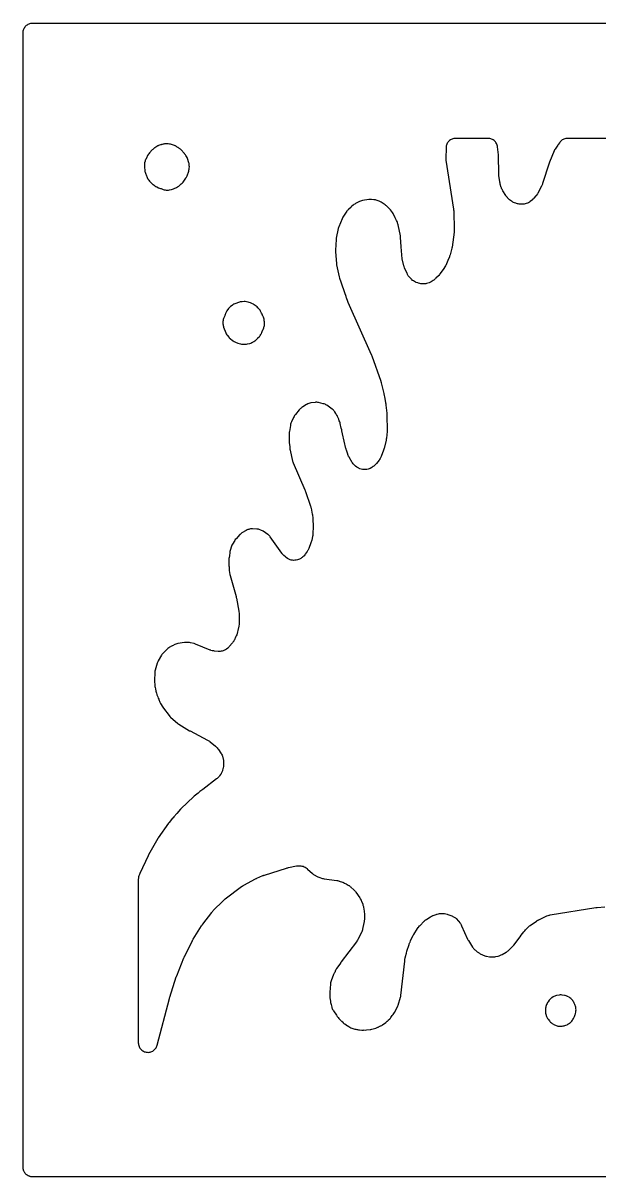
# Model space of a CAD drawing. Header units: millimetres. Extents: x 0 to 300, y 0 to 300.
# Drawn here: x -0.1 to 150, y -0.1 to 300.1 of the extents above; entities that cross this region are included whole.
import ezdxf

# ---------------------------------------------------------------- set-up
doc = ezdxf.new("R2010")
doc.units = ezdxf.units.MM
doc.layers.add('CUT', color=7, linetype='CONTINUOUS')

msp = doc.modelspace()

# ---------------------------------------------------------------- linework, layer by layer
at = {"layer": 'CUT'}
for points in [[(297.0696, -0.15), (3, -0.15), (2.4114, -0.15), (2.2197, -0.1406), (2.1053, -0.135), (1.9757, -0.1157), (1.8629, -0.099), (1.7352, -0.067), (1.6252, -0.0395), (1.5006, 0.0051), (1.3944, 0.0431), (1.274, 0.1), (1.1729, 0.1479), (1.0578, 0.2169), (0.9627, 0.2738), (0.854, 0.3545), (0.7659, 0.4198), (0.6645, 0.5118), (0.5844, 0.5844), (0.4911, 0.6873), (0.4198, 0.7659), (0.3356, 0.8795), (0.2738, 0.9627), (0.1994, 1.087), (0.1479, 1.1729), (0.0838, 1.3083), (0.0431, 1.3944), (-0.01, 1.5428), (-0.0395, 1.6252), (-0.0812, 1.7916), (-0.099, 1.8629), (-0.135, 2.1053), (-0.15, 2.4114), (-0.15, 297.5872), (-0.135, 297.8933), (-0.099, 298.1357), (-0.0395, 298.3734), (0.0431, 298.6041), (0.1479, 298.8256), (0.2738, 299.0358), (0.4198, 299.2326), (0.5844, 299.4142), (0.7659, 299.5787), (0.9627, 299.7247), (1.1729, 299.8507), (1.3944, 299.9554), (1.6252, 300.038), (1.8629, 300.0975), (2.1053, 300.1335), (2.1994, 300.1381), (2.4114, 300.1485), (2.9646, 300.1485), (2.9886, 300.1485), (297.5886, 300.1485)], [(155.0022, 270.1485), (141.7655, 270.1485), (141.6977, 270.1485), (141.6446, 270.1485), (141.5828, 270.1485), (141.3419, 270.1369), (141.1033, 270.1021), (140.8691, 270.0445), (140.6416, 269.9646), (140.4228, 269.8631), (140.2148, 269.741), (140.0195, 269.5995), (139.8388, 269.4398), (139.6744, 269.2634), (139.5276, 269.072), (139.164, 268.547), (139.1349, 268.5109), (139.0435, 268.373), (138.3437, 267.3627), (138.2062, 267.1401), (138.0927, 266.9043), (136.8402, 263.9116), (136.7629, 263.7007), (135.087, 258.4048), (135.0326, 258.2453), (135.0222, 258.217), (134.8922, 257.9062), (134.8793, 257.879), (134.8039, 257.7283), (133.8366, 255.8982), (133.7351, 255.7184), (133.7161, 255.6868), (133.4842, 255.3452), (133.4619, 255.3159), (133.3322, 255.1552), (132.8328, 254.5702), (132.6941, 254.4166), (132.6687, 254.3899), (132.3671, 254.1068), (132.3389, 254.0831), (132.1768, 253.9544), (131.8056, 253.6761), (131.6651, 253.5756), (131.6396, 253.5583), (131.3691, 253.3919), (131.1094, 253.2636), (130.839, 253.1596), (130.5602, 253.081), (130.2753, 253.0283), (129.9591, 252.9996), (129.9282, 252.9982), (129.7555, 252.9945), (129.4926, 252.9949), (129.3315, 252.9986), (129.3027, 252.9999), (129.0077, 253.0257), (128.716, 253.0768), (128.6878, 253.083), (128.5313, 253.1209), (128.2553, 253.1941), (128.1015, 253.2385), (128.0741, 253.247), (127.7971, 253.3464), (127.5296, 253.4692), (127.5041, 253.4822), (127.3631, 253.5581), (127.1305, 253.6899), (126.9922, 253.7722), (126.9678, 253.7875), (126.7239, 253.9548), (126.4952, 254.1424), (126.4738, 254.1616), (126.3562, 254.2715), (126.0967, 254.5246), (126.0583, 254.5644), (125.9704, 254.6723), (125.9244, 254.7287), (125.9075, 254.7494), (125.544, 255.1955), (125.4813, 255.2898), (124.7285, 256.4991), (124.6459, 256.6384), (124.6316, 256.6637), (124.6003, 256.7252), (124.4838, 256.9608), (124.385, 257.2055), (124.3753, 257.2329), (124.3245, 257.3867), (124.0564, 258.261), (124.0126, 258.4156), (124.0054, 258.4435), (123.9378, 258.7577), (123.933, 258.786), (123.9094, 258.945), (123.7208, 260.4334), (123.7016, 260.6247), (123.6918, 260.755), (123.6824, 260.947), (123.5715, 265.6779), (123.5586, 265.8796), (123.3462, 267.9088), (123.3089, 268.1503), (123.2482, 268.3869), (123.1648, 268.6165), (123.0593, 268.8369), (122.9328, 269.0459), (122.7865, 269.2416), (122.6218, 269.4221), (122.4402, 269.5856), (122.2436, 269.7306), (122.0338, 269.8557), (121.8127, 269.9598), (121.5826, 270.0418), (121.3455, 270.1009), (121.1038, 270.1366), (120.8598, 270.1485), (120.6831, 270.1485), (112.5961, 270.1485), (112.4485, 270.1485), (112.2063, 270.1368), (111.9663, 270.1016), (111.7309, 270.0433), (111.5022, 269.9625), (111.2825, 269.8599), (111.0737, 269.7365), (110.8778, 269.5935), (110.6967, 269.4321), (110.5322, 269.254), (110.3856, 269.0608), (110.2585, 268.8542), (110.1519, 268.6363), (110.067, 268.4092), (110.0045, 268.1748), (109.965, 267.9355), (109.9489, 267.6936), (109.898, 264.868), (109.9033, 264.6543), (109.9268, 264.4418), (111.8897, 251.7209), (111.9182, 251.4875), (111.9326, 251.3286), (111.9465, 251.0939), (112.0759, 246.4179), (112.0771, 246.2666), (112.0767, 246.2395), (112.0607, 245.9372), (112.0581, 245.9102), (112.041, 245.7598), (111.5155, 241.856), (111.471, 241.5953), (111.4606, 241.5454), (110.9945, 239.8558), (110.9321, 239.6523), (110.8858, 239.5153), (110.8119, 239.3157), (110.4411, 238.3946), (109.8567, 237.0678), (109.8243, 236.9991), (109.4918, 236.4133), (109.436, 236.3313), (108.3725, 234.8508), (108.2816, 234.7295), (108.2649, 234.7081), (108.0688, 234.4771), (108.0504, 234.4571), (107.9455, 234.3477), (107.3263, 233.7276), (107.1757, 233.5849), (107.1482, 233.5602), (106.8245, 233.3008), (106.7944, 233.2793), (106.6222, 233.1635), (106.0894, 232.8258), (105.9181, 232.7236), (105.8871, 232.7062), (105.5585, 232.544), (105.2447, 232.4288), (104.8893, 232.3397), (104.8544, 232.3329), (104.6894, 232.3052), (104.5107, 232.2848), (104.4764, 232.2819), (104.0745, 232.269), (104.0387, 232.2698), (103.8378, 232.2796), (103.6088, 232.2968), (103.4349, 232.314), (103.4039, 232.3178), (103.0873, 232.3717), (102.777, 232.4548), (102.7473, 232.4643), (102.5821, 232.5212), (102.2042, 232.6612), (102.0436, 232.725), (102.0151, 232.737), (101.7286, 232.8744), (101.4799, 233.0233), (101.2459, 233.1944), (101.0078, 233.4048), (100.9856, 233.4263), (100.8643, 233.5494), (100.5129, 233.9229), (100.377, 234.0755), (100.3535, 234.1034), (100.1274, 234.4034), (99.9353, 234.7261), (99.9184, 234.7584), (99.8285, 234.9421), (99.2393, 236.2343), (99.167, 236.404), (99.1548, 236.4346), (99.0355, 236.7835), (99.0264, 236.8152), (98.9798, 236.9936), (98.5551, 238.7989), (98.2536, 241.8838), (98.0916, 244.4191), (98.049, 244.7459), (97.4749, 247.6416), (97.3981, 247.9346), (97.3299, 248.1065), (97.2761, 248.3095), (97.1924, 248.5349), (97.0875, 248.7513), (96.7207, 249.4234), (96.2672, 250.3909), (96.1485, 250.6142), (96.0078, 250.8243), (95.4523, 251.5695), (95.3179, 251.7345), (95.17, 251.8875), (94.4531, 252.5688), (94.2885, 252.7121), (94.112, 252.8405), (93.0814, 253.5234), (92.9048, 253.6302), (92.72, 253.7221), (92.5282, 253.7984), (91.8006, 254.0537), (91.5853, 254.1186), (91.3651, 254.1638), (91.1416, 254.1891), (90.5128, 254.2316), (90.5117, 254.2316), (90.3804, 254.2444), (90.1307, 254.2437), (89.8824, 254.2182), (88.1854, 253.9571), (87.9364, 253.9058), (87.6938, 253.8293), (87.4603, 253.7287), (86.7457, 253.3765), (86.5511, 253.2696), (86.3707, 253.1485), (86.1646, 253.0396), (85.9635, 252.9071), (85.7761, 252.7559), (85.4475, 252.4636), (85.371, 252.4025), (85.2339, 252.2754), (85.2167, 252.2582), (84.5316, 251.6486), (84.3782, 251.4999), (84.238, 251.3386), (84.1121, 251.166), (83.098, 249.6422), (82.972, 249.4312), (82.8674, 249.2088), (82.0143, 247.1367), (81.9356, 246.9169), (81.8778, 246.6907), (81.3641, 244.2038), (81.3173, 243.8546), (81.1421, 241.059), (81.1374, 240.8668), (81.1476, 240.6748), (81.4367, 237.5143), (81.4751, 237.2507), (82.1086, 234.0908), (82.2017, 233.752), (82.5438, 232.78), (82.5458, 232.772), (82.613, 232.5456), (83.5008, 230.0027), (83.502, 229.9988), (83.5052, 229.99), (83.8191, 229.0911), (83.8952, 228.899), (83.9669, 228.7377), (84.3176, 227.7416), (84.3928, 227.5529), (90.4723, 213.9299), (90.5328, 213.7864), (90.5719, 213.6881), (90.6264, 213.5422), (92.9426, 206.9246), (92.9957, 206.761), (93.0291, 206.6491), (93.0747, 206.4834), (93.768, 203.7101), (93.7682, 203.7086), (93.7755, 203.6698), (94.0052, 202.4424), (94.22, 201.2947), (94.2698, 201.0132), (94.2765, 200.9723), (94.2924, 200.8602), (94.3121, 200.6947), (94.5108, 198.6332), (94.522, 198.488), (94.5276, 198.3892), (94.5331, 198.2436), (94.6116, 193.9807), (94.6104, 193.8838), (94.4041, 192.0767), (94.3787, 191.8941), (94.3584, 191.7706), (94.3241, 191.5895), (93.9415, 189.8116), (93.9089, 189.6727), (93.9025, 189.648), (93.8571, 189.4947), (93.6781, 188.9878), (93.0657, 187.3807), (92.9944, 187.207), (92.9809, 187.1763), (92.8265, 186.8678), (92.6419, 186.5763), (92.6226, 186.5489), (92.5106, 186.3983), (91.8234, 185.5211), (91.6964, 185.3675), (91.673, 185.3407), (91.4177, 185.0779), (91.1359, 184.8436), (91.1074, 184.8224), (90.9444, 184.7075), (90.6775, 184.5299), (90.5253, 184.4338), (90.4976, 184.4172), (90.2059, 184.2612), (89.9273, 184.145), (89.6389, 184.056), (89.3432, 183.9951), (89.0431, 183.9628), (88.7123, 183.9591), (88.6801, 183.9603), (88.5004, 183.9713), (88.4178, 183.9783), (88.2345, 183.9985), (88.2018, 184.0029), (87.8685, 184.0647), (87.5428, 184.1589), (87.5116, 184.1696), (87.3387, 184.2338), (87.3, 184.2493), (87.2944, 184.2517), (87.2097, 184.2963), (86.8693, 184.4866), (86.7101, 184.5807), (86.6821, 184.5983), (86.4032, 184.7925), (86.1674, 184.9939), (85.9319, 185.2391), (85.9103, 185.264), (85.7924, 185.4065), (85.5718, 185.6868), (85.5243, 185.7634), (84.7157, 187.1337), (84.6157, 187.3145), (84.5987, 187.3472), (84.4293, 187.7237), (84.4161, 187.7581), (84.3471, 187.9528), (83.9975, 189.0342), (83.9498, 189.1938), (83.9198, 189.303), (83.8792, 189.4646), (83.0132, 193.2695), (82.8618, 194.0495), (82.8144, 194.2492), (82.6872, 194.7019), (82.4113, 195.914), (82.3491, 196.1387), (82.2661, 196.3566), (82.1425, 196.6407), (82.1269, 196.6962), (82.0699, 196.8735), (81.9998, 197.046), (81.6906, 197.733), (81.5645, 197.9765), (81.555, 197.9908), (81.4756, 198.1735), (81.387, 198.3563), (81.2838, 198.5314), (80.9952, 198.9787), (80.8567, 199.1725), (80.7003, 199.3522), (80.5276, 199.5162), (80.34, 199.663), (78.8769, 200.6998), (78.6733, 200.8298), (78.4581, 200.9395), (78.2333, 201.0279), (78.001, 201.0943), (76.7576, 201.3852), (76.5337, 201.4269), (76.3069, 201.4481), (76.0791, 201.4486), (75.8522, 201.4283), (74.7361, 201.277), (74.4675, 201.2255), (74.2061, 201.1449), (73.9551, 201.0363), (73.7174, 200.9009), (73.6947, 200.8863), (73.6065, 200.8378), (72.644, 200.2507), (72.4201, 200.0968), (72.2584, 199.9576), (72.0984, 199.8431), (71.9147, 199.6822), (71.7475, 199.5041), (70.7213, 198.2982), (70.5387, 198.0549), (70.3869, 197.7912), (70.2589, 197.5338), (70.2564, 197.5299), (70.2353, 197.4865), (69.6973, 196.4046), (69.6059, 196.1979), (69.5336, 195.9839), (69.4809, 195.7641), (69.4482, 195.5405), (69.4328, 195.3868), (69.166, 193.8544), (69.1382, 193.6405), (69.1289, 193.4249), (69.1296, 191.2001), (69.1468, 190.9079), (69.2578, 189.9672), (69.2685, 189.4996), (69.2874, 189.2451), (69.3321, 188.9938), (69.9918, 186.1411), (70.0536, 185.9207), (70.1352, 185.7069), (73.2123, 178.6346), (73.2696, 178.4952), (73.3067, 178.3997), (73.3584, 178.2581), (74.6603, 174.457), (74.7283, 174.2365), (74.7698, 174.0855), (74.8241, 173.8612), (75.1376, 172.3679), (75.1658, 172.2184), (75.1829, 172.1164), (75.2051, 171.9659), (75.2728, 171.4298), (75.2663, 171.3608), (75.2676, 171.1151), (75.3744, 169.1502), (75.2905, 167.2198), (75.2794, 167.0522), (75.2768, 167.0223), (75.2322, 166.6895), (75.2269, 166.6599), (75.1935, 166.4953), (74.9834, 165.567), (74.9135, 165.3032), (74.8596, 165.1262), (74.7707, 164.8682), (74.2177, 163.4346), (74.1383, 163.2443), (74.1232, 163.2108), (73.9335, 162.8449), (73.9148, 162.8132), (73.8052, 162.6386), (73.3031, 161.8857), (73.2118, 161.7549), (73.195, 161.7319), (73.0123, 161.5027), (72.9504, 161.4374), (72.6911, 161.2144), (72.6624, 161.1922), (72.4979, 161.0726), (72.2952, 160.9334), (72.1433, 160.8343), (72.1157, 160.8173), (71.824, 160.656), (71.5449, 160.5352), (71.2385, 160.4365), (70.9001, 160.3629), (70.5694, 160.3245), (70.2565, 160.3196), (69.9447, 160.3458), (69.637, 160.4028), (69.3366, 160.4901), (69.0183, 160.6181), (68.9881, 160.6321), (68.8528, 160.6986), (68.6895, 160.7901), (68.6566, 160.8098), (68.352, 161.017), (68.2881, 161.0665), (68.263, 161.0879), (68.1258, 161.2112), (67.7034, 161.6098), (67.5698, 161.7425), (67.5465, 161.7668), (67.3, 162.0514), (67.2793, 162.0779), (67.167, 162.2292), (64.2025, 166.4408), (64.0651, 166.6184), (63.9124, 166.783), (63.7455, 166.9332), (63.5658, 167.0678), (62.3532, 167.894), (62.157, 168.0148), (61.9505, 168.1171), (61.7355, 168.1999), (61.3392, 168.3319), (61.1259, 168.3926), (60.9081, 168.4341), (60.6874, 168.4561), (59.5717, 168.5179), (59.3006, 168.5182), (59.0311, 168.4891), (58.7662, 168.431), (58.5717, 168.3771), (58.3609, 168.3085), (58.157, 168.2215), (57.9616, 168.1168), (56.825, 167.4412), (56.6342, 167.3156), (56.4556, 167.1731), (56.2908, 167.0149), (55.2772, 165.9491), (55.0991, 165.7399), (54.9451, 165.5124), (54.3611, 164.539), (54.2298, 164.2892), (54.1275, 164.0262), (53.7562, 162.8847), (53.6906, 162.6424), (53.6497, 162.3947), (53.5443, 161.4711), (53.4654, 161.0842), (53.4275, 160.8353), (53.4149, 160.5839), (53.4152, 159.1862), (53.437, 158.8576), (53.4661, 158.6387), (53.4721, 158.03), (53.4989, 157.6889), (53.65, 156.667), (53.7199, 156.3441), (55.2747, 150.9184), (55.3193, 150.7478), (55.3468, 150.6312), (55.3833, 150.4587), (56.0091, 147.1152), (56.0373, 146.9422), (56.0416, 146.9111), (56.0737, 146.562), (56.0751, 146.5307), (56.0788, 146.3554), (56.0735, 143.7921), (56.0699, 143.6341), (56.0686, 143.6059), (56.0436, 143.3165), (55.9943, 143.0303), (55.9883, 143.0027), (55.9517, 142.849), (55.4588, 140.9569), (55.3196, 140.6444), (55.1846, 140.3416), (55.1797, 140.3306), (54.8774, 139.6521), (54.7988, 139.5111), (54.7066, 139.3547), (54.6895, 139.3272), (54.483, 139.0288), (54.4633, 139.0031), (54.3495, 138.8617), (53.518, 137.8788), (53.3895, 137.7347), (53.3659, 137.7095), (53.1101, 137.4636), (52.8308, 137.2456), (52.5254, 137.0531), (52.2461, 136.9121), (51.967, 136.8021), (51.6749, 136.7168), (51.3904, 136.661), (51.11, 136.6317), (50.801, 136.6272), (50.771, 136.6281), (50.6031, 136.637), (49.6699, 136.7074), (49.4779, 136.7268), (49.4437, 136.7312), (49.0946, 136.794), (48.7539, 136.8924), (48.7213, 136.9036), (48.5406, 136.9713), (44.6994, 138.5236), (44.3518, 138.6353), (43.3986, 138.8665), (43.1422, 138.9146), (42.8822, 138.9358), (42.336, 138.9517), (42.1095, 138.948), (41.8843, 138.9239), (40.1297, 138.6548), (39.8677, 138.6001), (39.6131, 138.5177), (39.3687, 138.4086), (38.7213, 138.0768), (38.6797, 138.0602), (38.4747, 137.9674), (38.2789, 137.8566), (38.2431, 137.8318), (37.9833, 137.6987), (37.7567, 137.5671), (37.5452, 137.4127), (37.351, 137.2369), (36.2754, 136.1557), (36.1288, 135.9949), (35.9967, 135.8219), (35.8802, 135.6381), (35.0193, 134.1399), (34.8864, 133.8731), (34.7863, 133.5924), (34.2432, 131.7246), (34.1786, 131.4428), (34.1471, 131.1555), (34.108, 130.3993), (34.0421, 129.7855), (34.0282, 129.5679), (34.0335, 129.3499), (34.0449, 129.1799), (34.0367, 129.0195), (34.0365, 128.7641), (34.0624, 128.5101), (34.112, 128.1883), (34.1455, 127.6925), (34.1708, 127.4685), (34.2163, 127.2477), (34.3198, 126.8386), (34.4039, 126.2925), (34.4623, 126.0173), (34.5512, 125.7505), (34.6847, 125.4143), (34.7077, 125.3361), (34.7755, 125.1574), (34.9273, 124.799), (35.0394, 124.4767), (35.1634, 124.1824), (35.2139, 124.0812), (35.4843, 123.4001), (35.6398, 123.0777), (36.2135, 122.0786), (36.3889, 121.8137), (37.8334, 119.907), (38.009, 119.6997), (38.2061, 119.5126), (40.1058, 117.8965), (40.2626, 117.7735), (40.4287, 117.6634), (43.1882, 115.9886), (43.2153, 115.9723), (43.2199, 115.9696), (43.335, 115.9058), (47.8487, 113.5546), (48.0217, 113.4586), (48.0522, 113.4407), (48.3822, 113.2217), (48.4105, 113.2007), (48.5664, 113.0784), (49.9432, 111.9387), (50.0829, 111.8171), (50.1073, 111.7947), (50.3469, 111.5528), (50.5614, 111.2884), (50.581, 111.2617), (50.6867, 111.1096), (51.3557, 110.0948), (51.4558, 109.9343), (51.473, 109.9052), (51.6341, 109.5973), (51.7236, 109.3738), (51.984, 108.2696), (51.9865, 108.2478), (51.9885, 108.2199), (51.9965, 108.0639), (52.0229, 107.1912), (52.0238, 107.0034), (52.0232, 106.9698), (51.999, 106.6255), (51.9406, 106.2853), (51.9333, 106.2526), (51.8877, 106.0704), (51.8, 105.7541), (51.7378, 105.552), (51.7257, 105.5163), (51.5805, 105.1561), (51.3958, 104.8145), (51.376, 104.7824), (51.2601, 104.6057), (51.0182, 104.2586), (50.9048, 104.1045), (50.8839, 104.0775), (50.6544, 103.8109), (50.399, 103.5691), (50.373, 103.5469), (50.2244, 103.4263), (46.601, 100.638), (45.8928, 100.1326), (45.6719, 99.9553), (45.4259, 99.7337), (44.4182, 98.9583), (44.2292, 98.7972), (40.9908, 95.7483), (40.8121, 95.5617), (39.8656, 94.4652), (39.0496, 93.5609), (38.8781, 93.3486), (38.7582, 93.1824), (37.8467, 92.1265), (37.6885, 91.9228), (35.0127, 88.0857), (34.8897, 87.8908), (32.4711, 83.6347), (32.3742, 83.4458), (30.2225, 78.7762), (30.1443, 78.5864), (30.0013, 78.1941), (29.9355, 77.9858), (29.8881, 77.7725), (29.8595, 77.5559), (29.85, 77.3377), (29.85, 77.0966), (29.85, 76.951), (29.85, 65.7653), (29.85, 60.2744), (29.85, 60.2502), (29.85, 59.8522), (29.85, 34.7684), (29.8624, 34.5198), (29.8994, 34.2737), (29.9607, 34.0326), (30.0457, 33.7987), (30.1535, 33.5744), (30.2831, 33.362), (30.4332, 33.1634), (30.6022, 32.9808), (30.7886, 32.8159), (30.9904, 32.6704), (31.2057, 32.5456), (31.4324, 32.4429), (31.6681, 32.3631), (31.9106, 32.3073), (32.1574, 32.2758), (32.4062, 32.269), (32.6544, 32.287), (32.8996, 32.3295), (33.1393, 32.3962), (33.3712, 32.4864), (33.593, 32.5993), (33.8025, 32.7336), (33.9976, 32.8881), (34.1764, 33.0612), (34.337, 33.2512), (34.478, 33.4563), (34.5979, 33.6743), (34.6955, 33.9032), (34.7699, 34.1407), (37.929, 46.3201), (37.9589, 46.4287), (37.9804, 46.5023), (38.0135, 46.6099), (39.7288, 51.8942), (39.7693, 52.012), (39.7981, 52.0917), (39.8424, 52.2081), (41.6982, 56.8498), (41.761, 56.9976), (41.8058, 57.0971), (41.8748, 57.242), (43.9149, 61.2983), (43.9924, 61.4444), (44.0473, 61.5424), (44.1312, 61.685), (46.3232, 65.2265), (46.4282, 65.3868), (46.5022, 65.4938), (46.6153, 65.6486), (48.9515, 68.6811), (49.099, 68.8606), (49.2028, 68.9794), (49.361, 69.1494), (51.9083, 71.7225), (52.1043, 71.9067), (52.2416, 72.0269), (52.4503, 72.1966), (56.7472, 75.4423), (56.8664, 75.5287), (56.888, 75.5437), (57.136, 75.7021), (57.1587, 75.7154), (57.2872, 75.7872), (60.3342, 77.4123), (60.4821, 77.487), (60.5836, 77.5355), (60.7346, 77.6036), (62.2735, 78.2571), (62.4347, 78.3213), (62.5453, 78.3623), (62.7093, 78.4189), (68.3919, 80.2331), (68.6041, 80.294), (68.7494, 80.3311), (68.9648, 80.3795), (71.0307, 80.7795), (71.2038, 80.8088), (71.2349, 80.8133), (71.5561, 80.8448), (71.8506, 80.8459), (72.144, 80.8195), (72.4335, 80.7658), (72.7168, 80.6853), (72.9913, 80.5786), (73.2546, 80.4467), (73.5044, 80.2907), (73.761, 80.0949), (73.785, 80.0747), (73.9168, 79.9587), (75.1912, 78.7823), (75.416, 78.5978), (75.6607, 78.4407), (76.362, 78.046), (76.6037, 77.9266), (76.8569, 77.8339), (77.7917, 77.5479), (77.9869, 77.4967), (78.1857, 77.4615), (81.4771, 77.0132), (81.6376, 76.9878), (81.6662, 76.9826), (81.9832, 76.9111), (82.0113, 76.9034), (82.1671, 76.8574), (82.9808, 76.5979), (83.1895, 76.5245), (83.2101, 76.5166), (83.2945, 76.4602), (83.5129, 76.3438), (83.9885, 76.1198), (84.4988, 75.8106), (84.6699, 75.7005), (84.6999, 75.68), (85.0229, 75.4328), (85.0505, 75.4092), (85.2015, 75.2728), (85.933, 74.575), (86.0668, 74.4408), (86.0901, 74.4162), (86.3364, 74.1284), (86.3571, 74.1016), (86.4691, 73.9487), (87.4854, 72.4847), (87.609, 72.2945), (87.63, 72.26), (87.8417, 71.8591), (87.8584, 71.8223), (87.9457, 71.6129), (88.2522, 70.8102), (88.3137, 70.6364), (88.324, 70.6051), (88.421, 70.2495), (88.4281, 70.2173), (88.4634, 70.0363), (88.6372, 69.0119), (88.6995, 68.1069), (88.6795, 66.7537), (88.6719, 66.5653), (88.6697, 66.5317), (88.6263, 66.1572), (88.6208, 66.124), (88.585, 65.9389), (88.2401, 64.3668), (88.2032, 64.2143), (88.1961, 64.1871), (88.1109, 63.9114), (88.0029, 63.6439), (87.9914, 63.6183), (87.9236, 63.4767), (87.0005, 61.6463), (86.9193, 61.4942), (86.9042, 61.4674), (86.7214, 61.1752), (86.7039, 61.1499), (86.6026, 61.0104), (82.6803, 55.8616), (82.5376, 55.6532), (82.2871, 55.2446), (81.4461, 54.0527), (81.3154, 53.8469), (81.2054, 53.6293), (80.9615, 53.0821), (80.8622, 52.9202), (80.7553, 52.7271), (80.6658, 52.5253), (80.0078, 50.8454), (79.9232, 50.5898), (79.8667, 50.3266), (79.8387, 50.0588), (79.7304, 47.8972), (79.7317, 47.6591), (79.7155, 47.5738), (79.6936, 47.3265), (79.6963, 47.0782), (79.7381, 46.3902), (79.7605, 46.1748), (79.8015, 45.9622), (79.8452, 45.7787), (79.8522, 45.6664), (79.8557, 45.5009), (79.8766, 45.227), (79.9275, 44.9569), (80.0077, 44.6941), (80.1088, 44.4181), (80.1984, 44.0528), (80.2592, 43.8443), (80.3379, 43.6418), (80.4339, 43.4469), (80.5464, 43.2611), (80.6414, 43.1186), (80.6656, 43.0762), (81.413, 41.917), (81.5371, 41.7417), (81.6427, 41.6167), (81.7078, 41.519), (81.8612, 41.3127), (82.035, 41.1233), (82.6691, 40.4997), (82.7035, 40.4623), (82.8508, 40.3154), (82.8918, 40.2807), (83.2019, 39.9757), (83.3827, 39.8144), (83.5781, 39.6714), (84.2932, 39.1996), (84.3437, 39.1647), (84.3582, 39.1568), (84.653, 38.9623), (84.9169, 38.8104), (85.1974, 38.6917), (86.1835, 38.3435), (86.4625, 38.2629), (86.7491, 38.2152), (86.8047, 38.2092), (86.8935, 38.1881), (87.1223, 38.1558), (87.3532, 38.1447), (87.407, 38.1446), (88.0061, 38.0803), (88.2517, 38.0661), (88.4975, 38.0761), (88.6693, 38.0916), (88.9271, 38.074), (89.2283, 38.0898), (90.1955, 38.1994), (90.4092, 38.233), (90.6192, 38.285), (91.652, 38.5886), (91.8425, 38.653), (92.0272, 38.7326), (92.1797, 38.8057), (92.2668, 38.8402), (92.4567, 38.9349), (92.4833, 38.9511), (92.5715, 38.9934), (92.7163, 39.0525), (92.9162, 39.1561), (92.932, 39.1661), (93.0139, 39.2054), (93.1931, 39.3004), (93.364, 39.4096), (94.2396, 40.0205), (94.4019, 40.1439), (94.5537, 40.28), (94.6411, 40.3652), (94.692, 40.4045), (94.8529, 40.5526), (95.0001, 40.7142), (95.0037, 40.7185), (95.309, 41.0159), (95.4658, 41.1834), (95.6067, 41.3645), (95.9589, 41.8634), (96.2101, 42.1643), (96.3788, 42.3917), (96.5208, 42.6366), (97.2841, 44.144), (97.3723, 44.3385), (97.4437, 44.5399), (98.0768, 46.6032), (98.1345, 46.8278), (98.1711, 47.0568), (99.1791, 56.0066), (99.1972, 56.1446), (99.2113, 56.2381), (99.2345, 56.3753), (99.3478, 56.9757), (99.3607, 57.0288), (99.3974, 57.1792), (99.6203, 58.0925), (99.7474, 58.6135), (100.3135, 60.3305), (100.386, 60.5295), (100.4627, 60.7017), (100.5388, 60.8726), (100.591, 60.9896), (100.7146, 61.2672), (101.4143, 62.7433), (101.4809, 62.8768), (101.4852, 62.8851), (101.5295, 62.9548), (102.5523, 64.4918), (102.732, 64.7534), (102.8273, 64.886), (102.8449, 64.9093), (103.0523, 65.1613), (103.0719, 65.183), (103.1836, 65.302), (104.1817, 66.3192), (104.3188, 66.452), (104.3439, 66.4751), (104.6375, 66.719), (104.6648, 66.7394), (104.8206, 66.8498), (105.7527, 67.4755), (105.8892, 67.5629), (105.9139, 67.5781), (106.1747, 67.7222), (106.447, 67.8432), (106.474, 67.8538), (106.626, 67.9099), (107.4042, 68.1781), (107.5802, 68.2339), (107.6119, 68.2431), (107.942, 68.3216), (108.2783, 68.3672), (108.3111, 68.3701), (108.4954, 68.3813), (109.0096, 68.4), (109.1977, 68.4022), (109.2313, 68.4017), (109.5764, 68.3796), (109.8876, 68.328), (110.2214, 68.2375), (110.2533, 68.2271), (110.4307, 68.1644), (111.4704, 67.767), (111.6677, 67.6851), (111.7025, 67.6695), (112.0508, 67.4886), (112.3763, 67.2693), (112.4066, 67.2462), (112.5729, 67.1122), (112.6152, 67.0761), (113.2129, 66.4503), (113.2868, 66.3548), (113.5581, 65.9818), (113.6702, 65.8189), (113.6894, 65.7892), (113.887, 65.4468), (113.903, 65.4153), (113.988, 65.2367), (115.5347, 61.7533), (115.6376, 61.5477), (115.7589, 61.3524), (116.0152, 60.9792), (116.8631, 59.6336), (116.9905, 59.4501), (117.1338, 59.2788), (117.2918, 59.1209), (117.4632, 58.9777), (117.5765, 58.8914), (117.8832, 58.6069), (118.0459, 58.4684), (118.2199, 58.3443), (118.4038, 58.2355), (118.5168, 58.1751), (118.6528, 58.0714), (118.8373, 57.9436), (119.0324, 57.8328), (119.2367, 57.7399), (119.6091, 57.5905), (119.6187, 57.5854), (119.847, 57.4777), (120.085, 57.3935), (120.3302, 57.3338), (120.336, 57.333), (120.437, 57.3087), (121.2524, 57.1537), (121.5156, 57.118), (121.7811, 57.1105), (122.4044, 57.1259), (122.6787, 57.1478), (122.9488, 57.1997), (123.5075, 57.3393), (123.7529, 57.4143), (123.9364, 57.4916), (124.0887, 57.5342), (124.3118, 57.6204), (124.5256, 57.7275), (125.5877, 58.3245), (125.7688, 58.4368), (125.9398, 58.5641), (126.0992, 58.7055), (127.3051, 59.8699), (127.4434, 60.0147), (127.5698, 60.1701), (129.2016, 62.3499), (129.5088, 62.7412), (130.2123, 63.637), (130.4323, 63.9171), (130.603, 64.1345), (131.2545, 64.8035), (131.3827, 64.929), (131.4062, 64.9509), (131.6799, 65.1828), (131.7054, 65.2024), (131.8503, 65.3083), (133.4994, 66.454), (133.6283, 66.5397), (133.6517, 66.5546), (133.9196, 66.7096), (133.9441, 66.7225), (134.0827, 66.7916), (136.0156, 67.7064), (136.1764, 67.778), (136.2055, 67.7901), (136.5096, 67.9005), (136.8228, 67.9819), (136.8536, 67.9884), (137.0267, 68.0205), (148.9042, 69.9418), (149.0505, 69.9625), (149.1501, 69.9746), (149.2971, 69.9896), (151.2977, 70.1531)]]:
    msp.add_lwpolyline(points, dxfattribs=at)
for points in [[(31.4383, 262.8833), (31.5854, 261.5616), (31.6277, 261.3043), (31.6966, 261.0528), (31.7913, 260.8098), (31.8795, 260.6144), (32.1394, 259.9722), (32.2479, 259.7394), (32.3798, 259.5189), (32.41, 259.4784), (32.4134, 259.4718), (32.5761, 259.2328), (32.761, 258.9922), (32.9305, 258.7941), (33.0923, 258.6406), (33.2476, 258.4705), (33.4216, 258.3126), (33.6098, 258.1718), (33.7099, 258.1106), (33.9326, 257.9204), (34.1564, 257.7501), (34.3978, 257.606), (34.6539, 257.49), (35.1314, 257.3052), (35.3956, 257.1883), (35.6177, 257.1025), (35.7549, 257.064), (36.3069, 256.8503), (36.5754, 256.7635), (36.8519, 256.7075), (37.133, 256.683), (37.3752, 256.6757), (37.67, 256.6841), (37.9618, 256.7272), (38.5242, 256.8445), (38.7472, 256.9018), (38.9639, 256.9794), (39.1726, 257.0766), (39.3132, 257.1502), (39.3617, 257.1636), (39.5697, 257.2415), (39.77, 257.3375), (40.0516, 257.4883), (40.2372, 257.5983), (40.4126, 257.7238), (40.5766, 257.8641), (40.7279, 258.0179), (40.8116, 258.1107), (40.8211, 258.1172), (41.0298, 258.2747), (41.221, 258.4533), (41.4969, 258.7395), (41.694, 258.9705), (41.8616, 259.2236), (42.1756, 259.7668), (42.2258, 259.8318), (42.3462, 260.0197), (42.4493, 260.2176), (42.5343, 260.4239), (42.9535, 261.5855), (43.0347, 261.8583), (43.0844, 262.1386), (43.116, 262.4042), (43.1336, 262.7039), (43.1151, 263.0035), (43.0458, 263.5694), (43.0051, 263.8066), (42.9418, 264.0387), (42.7361, 264.6713), (42.6464, 264.9063), (42.5335, 265.1312), (42.2427, 265.644), (42.1272, 265.8285), (41.996, 266.0024), (41.9138, 266.0935), (41.9045, 266.1084), (41.7545, 266.3026), (41.6002, 266.4833), (41.4459, 266.6814), (41.3244, 266.8061), (41.166, 266.9916), (41.014, 267.1543), (40.8481, 267.3028), (40.6697, 267.436), (40.5319, 267.5296), (40.4258, 267.6162), (40.1797, 267.7732), (40.1439, 267.7932), (40.0022, 267.8894), (39.8054, 268.0101), (39.5983, 268.1123), (39.5161, 268.1437), (39.4886, 268.1591), (39.2439, 268.2787), (38.9876, 268.3711), (38.7113, 268.4539), (38.4829, 268.5498), (38.2184, 268.6279), (37.9469, 268.6763), (37.5914, 268.7197), (37.3775, 268.7366), (37.163, 268.735), (36.9494, 268.7151), (36.743, 268.6868), (36.6989, 268.6858), (36.4642, 268.6583), (36.337, 268.631), (36.0866, 268.5834), (35.8385, 268.509), (35.7886, 268.4911), (35.5776, 268.4353), (35.3428, 268.3606), (35.1165, 268.2632), (34.9817, 268.1887), (34.9359, 268.1693), (34.6896, 268.0306), (34.1606, 267.6917), (34.0921, 267.6431), (33.9725, 267.5691), (33.7805, 267.4375), (33.6016, 267.2886), (33.4374, 267.1237), (32.741, 266.3564), (32.5796, 266.1592), (32.4391, 265.9466), (32.321, 265.7208), (32.3197, 265.718), (32.2687, 265.6535), (32.1411, 265.4565), (32.0325, 265.2483), (31.7639, 264.6688), (31.6705, 264.4374), (31.6005, 264.1979), (31.4912, 263.7398), (31.4503, 263.5282), (31.4278, 263.3138), (31.4238, 263.0983)], [(51.8795, 222.2604), (51.8882, 221.8535), (51.9023, 221.6366), (51.9352, 221.4218), (51.9866, 221.2106), (52.0561, 221.0047), (52.6293, 219.5236), (52.7387, 219.2803), (52.8734, 219.0501), (53.0318, 218.8356), (53.4101, 218.3766), (53.4235, 218.362), (53.4418, 218.3399), (53.4661, 218.3155), (53.5847, 218.1859), (53.778, 218.0143), (54.3224, 217.579), (54.5473, 217.4187), (54.7886, 217.2842), (55.0119, 217.1754), (55.1559, 217.0922), (55.3445, 216.9937), (55.5408, 216.9117), (55.7434, 216.8466), (56.4115, 216.6629), (56.7108, 216.6), (57.0155, 216.5742), (57.5941, 216.5606), (57.8212, 216.5656), (58.0469, 216.5912), (58.2694, 216.6371), (58.894, 216.7961), (59.1645, 216.8816), (59.4236, 216.9971), (59.668, 217.1413), (59.7194, 217.1757), (59.9079, 217.2699), (60.1508, 217.4087), (60.3766, 217.5738), (60.5826, 217.7631), (60.9379, 218.1284), (60.9452, 218.1352), (60.9962, 218.1883), (61.3165, 218.5175), (61.4675, 218.6876), (61.6025, 218.8707), (61.7202, 219.0653), (61.8198, 219.2698), (61.8746, 219.3968), (61.8892, 219.4202), (61.998, 219.6408), (62.0846, 219.8711), (62.0931, 219.9027), (62.3467, 220.4902), (62.3889, 220.5767), (62.4112, 220.6396), (62.4753, 220.7881), (62.5558, 221.0004), (62.6167, 221.2192), (62.6574, 221.4427), (62.6777, 221.6689), (62.6774, 221.896), (62.6766, 221.9139), (62.6823, 221.959), (62.69, 222.1894), (62.6764, 222.4195), (62.6424, 222.643), (62.6424, 222.644), (62.6197, 222.8829), (62.5742, 223.1184), (62.5063, 223.3486), (62.4167, 223.5711), (62.3063, 223.8112), (62.2875, 223.8743), (62.185, 224.1559), (62.0495, 224.4231), (61.9356, 224.6177), (61.7678, 224.9828), (61.656, 225.1979), (61.5239, 225.4012), (61.3727, 225.5907), (61.2969, 225.6769), (61.1844, 225.82), (61.0279, 225.9856), (61.0154, 225.9966), (60.9427, 226.0792), (60.7577, 226.2681), (60.5539, 226.4365), (60.0396, 226.8172), (59.8281, 226.9578), (59.6034, 227.0762), (59.0267, 227.3435), (58.7431, 227.4546), (58.448, 227.5303), (57.9736, 227.6216), (57.6816, 227.6602), (57.3872, 227.6641), (56.8739, 227.6408), (56.6331, 227.6181), (56.3957, 227.5723), (56.1638, 227.5037), (54.9873, 227.0932), (54.7237, 226.9839), (54.4742, 226.8453), (54.2422, 226.6792), (53.8241, 226.3423), (53.6551, 226.1929), (53.5001, 226.029), (53.3606, 225.8517), (52.9256, 225.2444), (52.8125, 225.072), (52.714, 224.8908), (52.6308, 224.7021), (52.576, 224.5625), (52.5437, 224.5068), (52.444, 224.2891), (52.3656, 224.0628), (52.3428, 223.9686), (52.0519, 223.2275), (51.973, 222.9933), (51.9177, 222.7525), (51.8864, 222.5074)], [(136.1135, 41.6428), (136.188, 41.4366), (136.2802, 41.2377), (136.3895, 41.0476), (136.515, 40.8679), (136.8372, 40.4471), (136.9952, 40.2605), (137.1707, 40.0901), (137.362, 39.9378), (137.5673, 39.8048), (138.2104, 39.4315), (138.4146, 39.3253), (138.6278, 39.2382), (138.848, 39.1712), (139.0735, 39.1247), (139.3023, 39.0991), (139.5325, 39.0947), (140.1898, 39.1124), (140.4313, 39.1306), (140.6699, 39.1722), (140.9034, 39.2366), (141.1296, 39.3233), (141.4536, 39.4659), (141.6608, 39.5688), (141.8576, 39.6904), (142.0424, 39.8298), (142.2135, 39.9855), (142.6564, 40.4281), (142.8294, 40.6198), (142.9817, 40.8284), (143.1117, 41.0515), (143.4081, 41.6268), (143.5118, 41.8553), (143.5919, 42.0932), (143.6479, 42.3378), (143.7394, 42.857), (143.7708, 43.1099), (143.7763, 43.3646), (143.7558, 43.6185), (143.7028, 44.0201), (143.6585, 44.2627), (143.5905, 44.4997), (143.4994, 44.7289), (143.3249, 45.1121), (143.2101, 45.3341), (143.0737, 45.5434), (142.9171, 45.7381), (142.6118, 46.0811), (142.412, 46.2815), (142.1908, 46.458), (141.951, 46.6084), (141.5823, 46.8116), (141.509, 46.8479), (141.4719, 46.8675), (141.4552, 46.8744), (141.3845, 46.9094), (141.1789, 46.9895), (140.967, 47.0511), (140.7505, 47.0937), (140.1882, 47.179), (139.9121, 47.2053), (139.6347, 47.2008), (139.3596, 47.1657), (138.7044, 47.0447), (138.469, 46.9893), (138.2401, 46.9115), (138.0197, 46.8119), (137.81, 46.6915), (137.4644, 46.4702), (137.2824, 46.3419), (137.1125, 46.1979), (136.9562, 46.0393), (136.8145, 45.8674), (136.507, 45.4585), (136.3547, 45.2309), (136.2281, 44.9881), (136.1289, 44.7329), (135.9632, 44.2262), (135.8985, 43.9892), (135.8573, 43.747), (135.84, 43.502), (135.8292, 42.9892), (135.8381, 42.7197), (135.8759, 42.4528), (135.9422, 42.1915)]]:
    msp.add_lwpolyline(points, close=True, dxfattribs=at)

doc.saveas('drawing.dxf')
